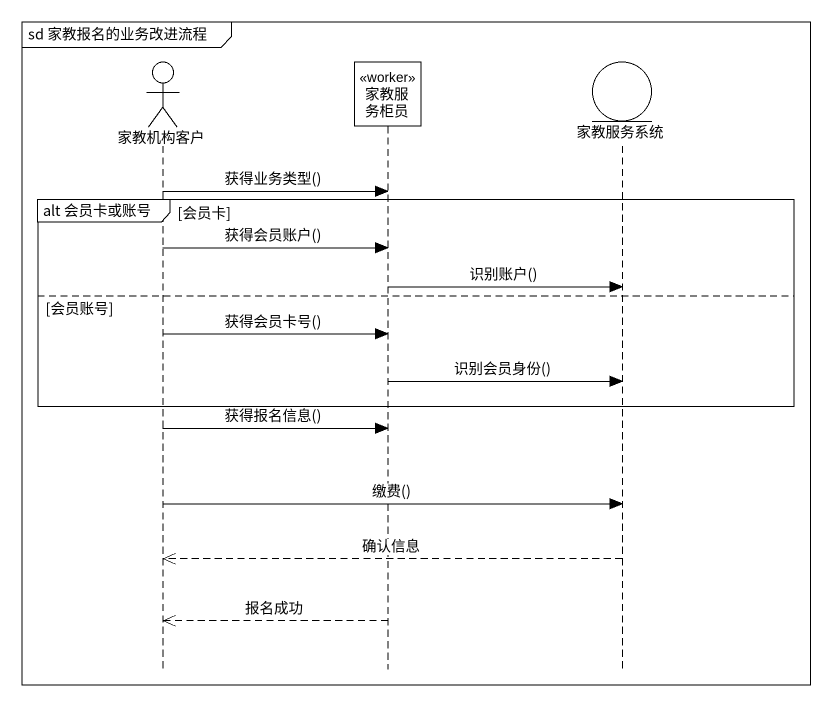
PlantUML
@startuml
mainframe sd 家教报名的业务改进流程
hide footbox
actor 家教机构客户
participant 家教服务柜员 <<worker>>
entity 家教服务系统

家教机构客户 -> 家教服务柜员 : 获得业务类型()
group alt 会员卡或账号 [会员卡]
  家教机构客户 -> 家教服务柜员 : 获得会员账户()
  家教服务柜员 -> 家教服务系统 : 识别账户()
else 会员账号
  家教机构客户 -> 家教服务柜员 : 获得会员卡号()
  家教服务柜员 -> 家教服务系统 : 识别会员身份()
end
家教机构客户 -> 家教服务柜员 : 获得报名信息()
家教机构客户 -> 家教服务系统 : 缴费()
家教服务系统 -->> 家教机构客户 : 确认信息
家教服务柜员 -->> 家教机构客户 : 报名成功
@enduml
